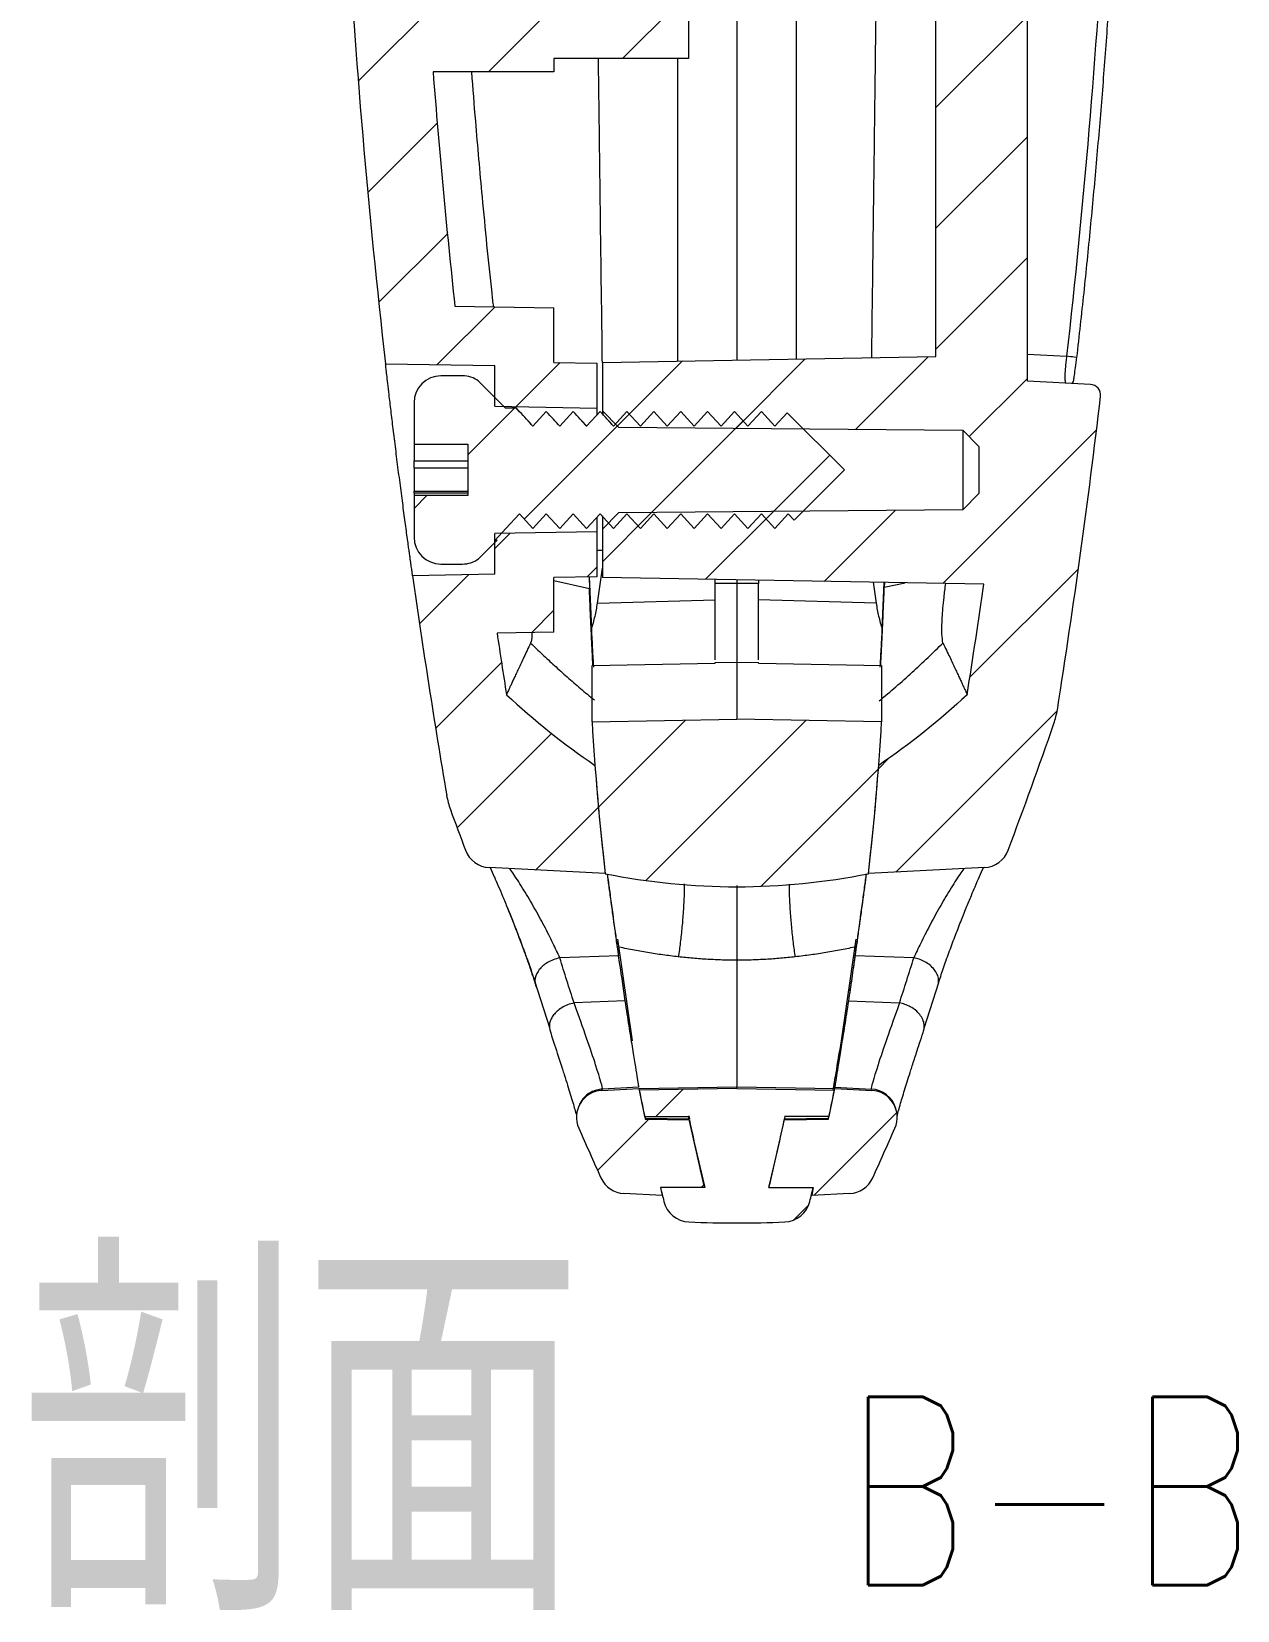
# Model space of a CAD drawing. Header units: inches. Extents: x 1127 to 2406, y 573 to 922.
# Drawn here: x 1319.08 to 1341.49, y 700.22 to 729.57 of the extents above; entities that cross this region are included whole.
import ezdxf

# ---------------------------------------------------------------- set-up
doc = ezdxf.new("R2010")
doc.units = ezdxf.units.IN
doc.styles.add('SLDTEXTSTYLE1', font='TXT', dxfattribs={"width": 0.75, "bigfont": 'bigfont'})
doc.styles.add('SLDTEXTSTYLE3', font='TXT', dxfattribs={"width": 0.75, "bigfont": 'bigfont'})
pattern_1 = [(45, (0, -6.05), (-1.122532, 1.122532), [])]

# ---------------------------------------------------------------- blocks, each defined once
blk = doc.blocks.new('SW_NOTE_3')
at = {"color": 0, "linetype": 'Continuous', "lineweight": 0, "attachment_point": 2}
for s, insert, char_height, style in [('剖面', (8.334, 8.186), 6.35, 'SLDTEXTSTYLE1'), ('B-B', (22.232, 5.799), 3.5, 'SLDTEXTSTYLE3')]:
    blk.add_mtext(s, dxfattribs=dict(at, insert=insert, char_height=char_height, style=style))

msp = doc.modelspace()

# ---------------------------------------------------------------- hatches: boundary and pattern name
at = {"linetype": 'Continuous', "lineweight": 0}
h = msp.add_hatch(dxfattribs=at)
h.set_pattern_fill('ANSI31', color=4, scale=0.5, style=0)
h.set_pattern_definition(pattern_1)
edge = h.paths.add_edge_path(flags=0)
edge.add_line((1336.685, 772.156), (1336.685, 771.284))
edge.add_line((1336.685, 771.284), (1336.385, 770.978))
edge.add_line((1336.385, 770.978), (1329.987, 770.923))
edge.add_line((1329.987, 770.923), (1329.685, 770.62))
edge.add_line((1329.685, 770.62), (1329.685, 769.72))
edge.add_line((1329.685, 769.72), (1335.885, 769.612))
edge.add_line((1335.885, 769.612), (1335.885, 723.528))
edge.add_line((1335.885, 723.528), (1329.685, 723.42))
edge.add_line((1329.685, 723.42), (1329.685, 722.52))
edge.add_line((1329.685, 722.52), (1329.987, 722.217))
edge.add_line((1329.987, 722.217), (1336.385, 722.162))
edge.add_line((1336.385, 722.162), (1336.685, 721.856))
edge.add_line((1336.685, 721.856), (1336.685, 720.984))
edge.add_line((1336.685, 720.984), (1336.385, 720.678))
edge.add_line((1336.385, 720.678), (1329.987, 720.623))
edge.add_line((1329.987, 720.623), (1329.685, 720.32))
edge.add_line((1329.685, 720.32), (1329.685, 719.42))
edge.add_line((1329.685, 719.42), (1336.776, 719.296))
edge.add_arc((1189.685, 740.42), 148.6, 351.02609, 351.82761, ccw=False)
edge.add_spline(control_points=[(1336.466, 717.241), (1335.992, 716.799), (1335.445, 716.357), (1334.867, 715.958), (1334.822, 715.928)], knot_values=[0.027006, 0.027006, 0.027006, 0.027006, 0.900421, 0.972968, 0.972968, 0.972968, 0.972968], weights=[1, 1, 1, 1, 1], degree=3, periodic=0)
edge.add_arc((1284.713, 719.687), 50.25, 353.4024, 355.7095, ccw=False)
edge.add_line((1334.63, 713.914), (1336.787, 714.027))
edge.add_arc((1336.76, 714.526), 0.5, 273, 339.4301)
edge.add_arc((1243.052, 749.693), 100.59, 339.43005, 340.85502)
edge.add_arc((1336.661, 717.195), 1.5, 340.855, 351.0205)
edge.add_arc((1189.685, 740.42), 150.3, 351.02056, 353.26251)
edge.add_arc((1338.748, 722.81), 0.2, 353.2625, 447)
edge.add_line((1338.759, 723.01), (1337.585, 723.071))
edge.add_line((1337.585, 723.071), (1337.585, 770.069))
edge.add_line((1337.585, 770.069), (1338.759, 770.13))
edge.add_arc((1338.748, 770.33), 0.2, 273, 366.7375)
edge.add_arc((1189.685, 752.72), 150.3, 6.73749, 9.00035)
edge.add_arc((1336.653, 775.998), 1.5, 9.0004, 46.731)
edge.add_spline(control_points=[(1337.681, 777.091), (1337.05, 777.684), (1336.366, 778.228), (1335.641, 778.71), (1335.636, 778.713)], knot_values=[0.021967, 0.021967, 0.021967, 0.021967, 0.972033, 0.977994, 0.977994, 0.977994, 0.977994], weights=[1, 1, 1, 1, 1], degree=3, periodic=0)
edge.add_arc((1335.36, 778.297), 0.5, 56.3919, 87)
edge.add_line((1335.386, 778.796), (1334.686, 778.833))
edge.add_line((1334.686, 778.833), (1334.686, 778.72))
edge.add_line((1334.686, 778.72), (1332.585, 778.72))
edge.add_line((1332.585, 778.72), (1332.585, 777.291))
edge.add_line((1332.585, 777.291), (1334.883, 777.17))
edge.add_spline(control_points=[(1334.883, 777.17), (1335.441, 776.786), (1335.97, 776.361), (1336.466, 775.899)], knot_values=[0.027947, 0.027947, 0.027947, 0.027947, 0.972057, 0.972057, 0.972057, 0.972057], weights=[1, 1, 1, 1], degree=3, periodic=0)
edge.add_arc((1189.685, 752.72), 148.6, 8.17239, 8.97391, ccw=False)
edge.add_line((1336.776, 773.844), (1329.685, 773.72))
edge.add_line((1329.685, 773.72), (1329.685, 772.82))
edge.add_line((1329.685, 772.82), (1329.987, 772.517))
edge.add_line((1329.987, 772.517), (1336.385, 772.462))
edge.add_line((1336.385, 772.462), (1336.685, 772.156))
h = msp.add_hatch(dxfattribs=at)
h.set_pattern_fill('ANSI31', color=4, scale=0.5, style=0)
h.set_pattern_definition(pattern_1)
edge = h.paths.add_edge_path(flags=0)
edge.add_line((1326.428, 762.82), (1328.785, 762.82))
edge.add_line((1328.785, 762.82), (1328.785, 763.07))
edge.add_line((1328.785, 763.07), (1331.285, 763.07))
edge.add_line((1331.285, 763.07), (1331.285, 764.07))
edge.add_line((1331.285, 764.07), (1328.785, 764.07))
edge.add_line((1328.785, 764.07), (1328.785, 764.32))
edge.add_line((1328.785, 764.32), (1326.538, 764.32))
edge.add_arc((1474.685, 752.72), 148.6, 173.83677, 175.52283, ccw=False)
edge.add_line((1326.944, 768.674), (1328.785, 768.706))
edge.add_line((1328.785, 768.706), (1328.785, 769.72))
edge.add_line((1328.785, 769.72), (1329.585, 769.734))
edge.add_line((1329.585, 769.734), (1329.585, 770.57))
edge.add_line((1329.585, 770.57), (1327.685, 770.537))
edge.add_line((1327.685, 770.537), (1327.685, 769.781))
edge.add_line((1327.685, 769.781), (1325.654, 769.746))
edge.add_arc((1474.685, 752.72), 150, 173.48264, 173.98801)
edge.add_line((1325.51, 768.431), (1325.81, 768.42))
edge.add_arc((1474.685, 752.72), 149.7, 173.97995, 180)
edge.add_line((1324.985, 752.72), (1324.985, 748.42))
edge.add_line((1324.985, 748.42), (1324.685, 748.41))
edge.add_line((1324.685, 748.41), (1324.685, 740.42))
edge.add_arc((1474.685, 740.42), 150, 180, 186.51736)
edge.add_line((1325.654, 723.394), (1327.685, 723.359))
edge.add_line((1327.685, 723.359), (1327.685, 722.603))
edge.add_line((1327.685, 722.603), (1329.585, 722.57))
edge.add_line((1329.585, 722.57), (1329.585, 723.406))
edge.add_line((1329.585, 723.406), (1328.785, 723.42))
edge.add_line((1328.785, 723.42), (1328.785, 724.434))
edge.add_line((1328.785, 724.434), (1326.944, 724.466))
edge.add_arc((1474.685, 740.42), 148.6, 184.47717, 186.16323, ccw=False)
edge.add_line((1326.538, 728.82), (1328.785, 728.82))
edge.add_line((1328.785, 728.82), (1328.785, 729.07))
edge.add_line((1328.785, 729.07), (1331.285, 729.07))
edge.add_line((1331.285, 729.07), (1331.285, 730.07))
edge.add_line((1331.285, 730.07), (1328.785, 730.07))
edge.add_line((1328.785, 730.07), (1328.785, 730.32))
edge.add_line((1328.785, 730.32), (1326.428, 730.32))
edge.add_arc((1474.685, 740.42), 148.6, 180, 183.89727, ccw=False)
edge.add_line((1326.085, 740.42), (1326.085, 752.72))
edge.add_arc((1474.685, 752.72), 148.6, 176.10273, 180, ccw=False)
h = msp.add_hatch(dxfattribs=at)
h.set_pattern_fill('ANSI31', color=4, scale=0.5, style=0)
h.set_pattern_definition(pattern_1)
edge = h.paths.add_edge_path(flags=0)
edge.add_line((1327.185, 721.898), (1327.185, 720.943))
edge.add_line((1327.185, 720.943), (1326.185, 720.943))
edge.add_line((1326.185, 720.943), (1326.185, 720.17))
edge.add_arc((1326.685, 720.17), 0.5, 180, 270)
edge.add_line((1326.685, 719.67), (1327.085, 719.67))
edge.add_arc((1327.085, 720.17), 0.5, 270, 306.8699)
edge.add_line((1327.385, 719.77), (1327.731, 720.116))
edge.add_line((1327.731, 720.116), (1327.691, 720.116))
edge.add_line((1327.691, 720.116), (1327.892, 720.334))
edge.add_line((1327.892, 720.334), (1328.142, 720.607))
edge.add_line((1328.142, 720.607), (1328.392, 720.334))
edge.add_line((1328.392, 720.334), (1328.642, 720.607))
edge.add_line((1328.642, 720.607), (1328.892, 720.334))
edge.add_line((1328.892, 720.334), (1329.142, 720.607))
edge.add_line((1329.142, 720.607), (1329.392, 720.334))
edge.add_line((1329.392, 720.334), (1329.642, 720.607))
edge.add_line((1329.642, 720.607), (1329.892, 720.334))
edge.add_line((1329.892, 720.334), (1330.142, 720.607))
edge.add_line((1330.142, 720.607), (1330.392, 720.334))
edge.add_line((1330.392, 720.334), (1330.642, 720.607))
edge.add_line((1330.642, 720.607), (1330.892, 720.334))
edge.add_line((1330.892, 720.334), (1331.142, 720.607))
edge.add_line((1331.142, 720.607), (1331.392, 720.334))
edge.add_line((1331.392, 720.334), (1331.642, 720.607))
edge.add_line((1331.642, 720.607), (1331.892, 720.334))
edge.add_line((1331.892, 720.334), (1332.142, 720.607))
edge.add_line((1332.142, 720.607), (1332.392, 720.334))
edge.add_line((1332.392, 720.334), (1332.642, 720.607))
edge.add_line((1332.642, 720.607), (1332.892, 720.334))
edge.add_line((1332.892, 720.334), (1333.142, 720.607))
edge.add_line((1333.142, 720.607), (1333.252, 720.487))
edge.add_line((1333.252, 720.487), (1334.185, 721.42))
edge.add_line((1334.185, 721.42), (1333.121, 722.484))
edge.add_line((1333.121, 722.484), (1332.892, 722.233))
edge.add_line((1332.892, 722.233), (1332.642, 722.506))
edge.add_line((1332.642, 722.506), (1332.392, 722.233))
edge.add_line((1332.392, 722.233), (1332.142, 722.506))
edge.add_line((1332.142, 722.506), (1331.892, 722.233))
edge.add_line((1331.892, 722.233), (1331.642, 722.506))
edge.add_line((1331.642, 722.506), (1331.392, 722.233))
edge.add_line((1331.392, 722.233), (1331.142, 722.506))
edge.add_line((1331.142, 722.506), (1330.892, 722.233))
edge.add_line((1330.892, 722.233), (1330.642, 722.506))
edge.add_line((1330.642, 722.506), (1330.392, 722.233))
edge.add_line((1330.392, 722.233), (1330.142, 722.506))
edge.add_line((1330.142, 722.506), (1329.892, 722.233))
edge.add_line((1329.892, 722.233), (1329.642, 722.506))
edge.add_line((1329.642, 722.506), (1329.392, 722.233))
edge.add_line((1329.392, 722.233), (1329.142, 722.506))
edge.add_line((1329.142, 722.506), (1328.892, 722.233))
edge.add_line((1328.892, 722.233), (1328.642, 722.506))
edge.add_line((1328.642, 722.506), (1328.392, 722.233))
edge.add_line((1328.392, 722.233), (1328.142, 722.506))
edge.add_line((1328.142, 722.506), (1328.083, 722.57))
edge.add_line((1328.083, 722.57), (1327.885, 722.57))
edge.add_line((1327.885, 722.57), (1327.385, 723.07))
edge.add_arc((1327.085, 722.67), 0.5, 53.1301, 90)
edge.add_line((1327.085, 723.17), (1326.685, 723.17))
edge.add_arc((1326.685, 722.67), 0.5, 90, 180)
edge.add_line((1326.185, 722.67), (1326.185, 721.898))
edge.add_line((1326.185, 721.898), (1327.185, 721.898))
h = msp.add_hatch(dxfattribs=at)
h.set_pattern_fill('ANSI31', color=4, scale=0.5, style=0)
h.set_pattern_definition(pattern_1)
edge = h.paths.add_edge_path(flags=0)
edge.add_spline(control_points=[(1329.547, 715.928), (1329.503, 715.958), (1328.925, 716.357), (1328.378, 716.799), (1327.904, 717.241)], knot_values=[0.113052, 0.113052, 0.113052, 0.113052, 0.172416, 0.887096, 0.887096, 0.887096, 0.887096], weights=[1, 1, 1, 1, 1], degree=3, periodic=0)
edge.add_arc((1474.685, 740.42), 148.6, 188.52649, 188.97391, ccw=False)
edge.add_line((1327.727, 718.388), (1328.785, 718.406))
edge.add_line((1328.785, 718.406), (1328.785, 719.42))
edge.add_line((1328.785, 719.42), (1329.585, 719.434))
edge.add_line((1329.585, 719.434), (1329.585, 720.27))
edge.add_line((1329.585, 720.27), (1327.685, 720.237))
edge.add_line((1327.685, 720.237), (1327.685, 719.481))
edge.add_line((1327.685, 719.481), (1326.157, 719.454))
edge.add_arc((1474.685, 740.42), 150, 188.03456, 189.61362)
edge.add_arc((1328.27, 715.62), 1.5, 189.6137, 200.1123)
edge.add_arc((1421.318, 749.693), 100.59, 200.11204, 200.56996)
edge.add_arc((1327.609, 714.526), 0.5, 200.5699, 267)
edge.add_line((1327.583, 714.027), (1329.739, 713.914))
edge.add_arc((1379.657, 719.687), 50.25, 184.2905, 186.5976, ccw=False)
h = msp.add_hatch(dxfattribs=at)
h.set_pattern_fill('ANSI31', color=4, scale=0.5, style=0)
h.set_pattern_definition(pattern_1)
edge = h.paths.add_edge_path(flags=0)
edge.add_arc((1332.185, 726.057), 12.387, 258.6135, 281.3865)
edge.add_arc((1284.713, 719.687), 50.25, 353.4024, 356.6345)
edge.add_line((1334.876, 716.737), (1332.185, 716.784))
edge.add_line((1332.185, 716.784), (1329.493, 716.737))
edge.add_arc((1379.657, 719.687), 50.25, 183.3655, 186.5976)
at = {"linetype": 'Continuous', "lineweight": 15}
h = msp.add_hatch(dxfattribs=at)
h.set_pattern_fill('ANSI31', scale=0.5, style=0)
h.set_pattern_definition(pattern_1)
edge = h.paths.add_edge_path(flags=0)
edge.add_line((1330.365, 709.92), (1329.677, 709.884))
edge.add_arc((1329.703, 709.385), 0.5, 93, 203.7482)
edge.add_arc((1421.318, 749.693), 100.59, 203.74829, 204.32479)
edge.add_arc((1330.114, 708.465), 0.5, 204.3247, 267)
edge.add_line((1330.087, 707.966), (1330.794, 707.929))
edge.add_line((1330.794, 707.929), (1330.766, 708.08))
edge.add_line((1330.766, 708.08), (1331.588, 708.08))
edge.add_spline(control_points=[(1331.588, 708.08), (1331.588, 708.083), (1331.502, 708.435), (1331.406, 708.854), (1331.316, 709.271), (1331.302, 709.336)], knot_values=[0.244307, 0.244307, 0.244307, 0.244307, 0.247185, 0.676404, 0.755693, 0.755693, 0.755693, 0.755693], weights=[1, 1, 1, 1, 1, 1], degree=3, periodic=0)
edge.add_line((1331.302, 709.336), (1330.481, 709.35))
edge.add_arc((1379.657, 719.687), 50.25, 191.2081, 191.8712, ccw=False)
at = {"linetype": 'Continuous', "lineweight": 0}
h = msp.add_hatch(dxfattribs=at)
h.set_pattern_fill('ANSI31', style=0)
h.set_pattern_definition([(45, (1024.808, 188.004), (-2.245064, 2.245064), [])])
edge = h.paths.add_edge_path(flags=0)
edge.add_arc((1333.056, 707.939), 0.5, 272.5609, 346.3414)
edge.add_arc((1284.713, 719.687), 50.25, 346.3414, 346.6449)
edge.add_line((1333.604, 708.08), (1332.782, 708.08))
edge.add_spline(control_points=[(1332.782, 708.08), (1332.867, 708.433), (1332.968, 708.873), (1333.063, 709.314), (1333.081, 709.4)], knot_values=[0.251504, 0.251504, 0.251504, 0.251504, 0.651033, 0.748496, 0.748496, 0.748496, 0.748496], weights=[1, 1, 1, 1, 1], degree=3, periodic=0)
edge.add_line((1333.081, 709.4), (1333.899, 709.4))
edge.add_arc((1284.713, 719.687), 50.25, 348.187, 348.7551)
edge.add_line((1333.998, 709.888), (1332.185, 709.92))
edge.add_line((1332.185, 709.92), (1330.371, 709.888))
edge.add_arc((1379.657, 719.687), 50.25, 191.2449, 191.813)
edge.add_line((1330.471, 709.4), (1331.288, 709.4))
edge.add_spline(control_points=[(1331.288, 709.4), (1331.307, 709.314), (1331.402, 708.873), (1331.503, 708.433), (1331.588, 708.08)], knot_values=[0.251504, 0.251504, 0.251504, 0.251504, 0.348967, 0.748496, 0.748496, 0.748496, 0.748496], weights=[1, 1, 1, 1, 1], degree=3, periodic=0)
edge.add_line((1331.588, 708.08), (1330.766, 708.08))
edge.add_arc((1379.657, 719.687), 50.25, 193.3551, 193.6586)
edge.add_arc((1331.314, 707.939), 0.5, 193.6586, 267.4391)
edge.add_arc((1332.185, 727.42), 20, 267.4391, 272.5609)
at = {"linetype": 'Continuous', "lineweight": 15}
h = msp.add_hatch(dxfattribs=at)
h.set_pattern_fill('ANSI31', scale=0.5, style=0)
h.set_pattern_definition(pattern_1)
edge = h.paths.add_edge_path(flags=0)
edge.add_line((1334.693, 709.884), (1334.005, 709.92))
edge.add_arc((1284.713, 719.687), 50.25, 348.1288, 348.7919, ccw=False)
edge.add_line((1333.888, 709.35), (1333.068, 709.336))
edge.add_arc((1284.713, 719.687), 49.45, 346.4248, 347.9169, ccw=False)
edge.add_line((1332.782, 708.08), (1333.604, 708.08))
edge.add_line((1333.604, 708.08), (1333.576, 707.929))
edge.add_line((1333.576, 707.929), (1334.282, 707.966))
edge.add_arc((1334.256, 708.465), 0.5, 273, 335.6752)
edge.add_arc((1243.052, 749.693), 100.59, 335.67522, 336.25172)
edge.add_arc((1334.666, 709.385), 0.5, 336.2517, 447.0008)

# ---------------------------------------------------------------- linework, layer by layer
at = {"color": 7, "linetype": 'Continuous', "lineweight": 15}
for p, q in [((1337.585, 723.071), (1337.585, 770.069)), ((1335.885, 723.528), (1335.885, 769.612)), ((1332.185, 740.42), (1332.185, 723.464)), ((1331.285, 730.07), (1331.285, 729.07)), ((1331.285, 729.07), (1328.785, 729.07)), ((1328.785, 729.07), (1328.785, 728.82)), ((1328.785, 728.82), (1326.538, 728.82)), ((1326.944, 724.466), (1328.785, 724.434)), ((1328.785, 723.42), (1328.785, 724.434)), ((1325.654, 723.394), (1327.685, 723.359)), ((1327.685, 722.603), (1327.685, 723.359)), ((1328.785, 723.42), (1329.585, 723.406)), ((1329.585, 723.406), (1329.585, 722.57)), ((1329.685, 723.42), (1335.885, 723.528)), ((1329.685, 723.42), (1329.685, 722.52)), ((1337.585, 723.571), (1338.314, 723.533)), ((1327.085, 723.17), (1326.685, 723.17)), ((1327.885, 722.57), (1327.385, 723.07)), ((1338.759, 723.01), (1337.585, 723.071)), ((1338.293, 723.044), (1338.303, 723.034)), ((1326.185, 722.67), (1326.185, 721.898)), ((1327.685, 722.603), (1329.585, 722.57)), ((1328.083, 722.57), (1327.885, 722.57)), ((1328.083, 722.57), (1328.142, 722.506)), ((1328.083, 722.57), (1328.089, 722.558)), ((1328.148, 722.503), (1328.089, 722.567)), ((1328.142, 722.506), (1328.392, 722.233)), ((1328.392, 722.233), (1328.642, 722.506)), ((1328.642, 722.506), (1328.892, 722.233)), ((1328.648, 722.494), (1328.642, 722.506)), ((1328.892, 722.233), (1329.142, 722.506)), ((1329.142, 722.506), (1329.392, 722.233)), ((1329.148, 722.494), (1329.142, 722.506)), ((1329.392, 722.233), (1329.642, 722.506)), ((1329.642, 722.506), (1329.892, 722.233)), ((1329.648, 722.494), (1329.642, 722.506)), ((1329.685, 722.52), (1329.987, 722.217)), ((1329.685, 722.52), (1329.685, 722.463)), ((1329.698, 722.448), (1329.698, 722.483)), ((1329.892, 722.233), (1330.142, 722.506)), ((1330.142, 722.506), (1330.392, 722.233)), ((1330.392, 722.233), (1330.642, 722.506)), ((1330.642, 722.506), (1330.892, 722.233)), ((1330.892, 722.233), (1331.142, 722.506)), ((1331.142, 722.506), (1331.392, 722.233)), ((1331.392, 722.233), (1331.642, 722.506)), ((1331.642, 722.506), (1331.892, 722.233)), ((1331.892, 722.233), (1332.142, 722.506)), ((1332.142, 722.506), (1332.392, 722.233)), ((1332.392, 722.233), (1332.642, 722.506)), ((1332.642, 722.506), (1332.892, 722.233)), ((1332.892, 722.233), (1333.121, 722.484)), ((1334.185, 721.42), (1333.121, 722.484)), ((1329.987, 722.217), (1336.385, 722.162)), ((1336.385, 722.162), (1336.685, 721.856)), ((1336.385, 722.162), (1336.385, 720.678)), ((1326.185, 721.898), (1327.185, 721.898)), ((1326.185, 721.898), (1326.185, 721.587)), ((1327.185, 721.898), (1327.185, 720.943)), ((1336.685, 721.856), (1336.685, 720.984)), ((1326.185, 721.45), (1326.185, 721.587)), ((1326.185, 721.587), (1327.185, 721.587)), ((1327.185, 721.45), (1326.185, 721.45)), ((1326.185, 721.45), (1326.185, 721.024)), ((1333.252, 720.487), (1334.185, 721.42)), ((1326.185, 721.024), (1327.185, 721.024)), ((1326.185, 720.991), (1326.185, 721.024)), ((1327.185, 720.991), (1326.185, 720.991)), ((1326.185, 720.991), (1326.185, 720.943)), ((1326.185, 720.943), (1326.185, 720.17)), ((1327.185, 720.943), (1326.185, 720.943)), ((1336.685, 720.984), (1336.385, 720.678)), ((1336.385, 720.678), (1329.987, 720.623)), ((1328.142, 720.607), (1327.892, 720.334)), ((1328.392, 720.334), (1328.142, 720.607)), ((1328.642, 720.607), (1328.392, 720.334)), ((1328.892, 720.334), (1328.642, 720.607)), ((1329.142, 720.607), (1328.892, 720.334)), ((1329.392, 720.334), (1329.142, 720.607)), ((1329.642, 720.607), (1329.392, 720.334)), ((1329.892, 720.334), (1329.642, 720.607)), ((1329.987, 720.623), (1329.685, 720.32)), ((1330.142, 720.607), (1329.892, 720.334)), ((1330.392, 720.334), (1330.142, 720.607)), ((1330.642, 720.607), (1330.392, 720.334)), ((1330.892, 720.334), (1330.642, 720.607)), ((1331.142, 720.607), (1330.892, 720.334)), ((1331.392, 720.334), (1331.142, 720.607)), ((1331.642, 720.607), (1331.392, 720.334)), ((1331.892, 720.334), (1331.642, 720.607)), ((1332.142, 720.607), (1331.892, 720.334)), ((1332.392, 720.334), (1332.142, 720.607)), ((1332.642, 720.607), (1332.392, 720.334)), ((1332.892, 720.334), (1332.642, 720.607)), ((1333.142, 720.607), (1332.892, 720.334)), ((1333.252, 720.487), (1333.142, 720.607)), ((1327.385, 719.77), (1327.731, 720.116)), ((1329.585, 720.27), (1327.685, 720.237)), ((1327.685, 719.481), (1327.685, 720.237)), ((1327.691, 720.116), (1327.731, 720.116)), ((1327.892, 720.334), (1327.692, 720.116)), ((1329.585, 720.27), (1329.585, 719.434)), ((1329.685, 720.32), (1329.685, 719.42)), ((1329.685, 719.92), (1329.585, 719.92)), ((1327.685, 719.481), (1326.157, 719.454)), ((1326.685, 719.67), (1327.085, 719.67)), ((1329.595, 718.942), (1329.685, 719.593)), ((1329.585, 719.434), (1328.785, 719.42)), ((1328.785, 718.406), (1328.785, 719.42)), ((1329.438, 719.431), (1329.445, 719.209)), ((1329.443, 719.432), (1329.481, 718.459)), ((1336.776, 719.296), (1329.685, 719.42)), ((1331.785, 719.309), (1331.785, 719.383)), ((1332.185, 719.31), (1331.785, 719.309)), ((1332.185, 719.376), (1332.185, 719.31)), ((1332.585, 719.309), (1332.185, 719.31)), ((1332.585, 719.369), (1332.585, 719.309)), ((1334.721, 719.332), (1334.775, 718.942)), ((1334.889, 718.459), (1334.923, 719.329)), ((1334.928, 719.329), (1334.926, 719.241)), ((1334.926, 719.241), (1335.313, 719.322)), ((1329.595, 718.942), (1331.785, 719.005)), ((1334.775, 718.942), (1332.585, 719.005)), ((1328.785, 718.406), (1327.727, 718.388)), ((1329.493, 717.783), (1331.785, 717.826)), ((1329.493, 716.737), (1329.493, 717.783)), ((1331.785, 717.84), (1332.185, 717.847)), ((1331.785, 717.826), (1331.785, 717.84)), ((1332.185, 717.847), (1332.185, 716.784)), ((1332.185, 717.847), (1332.585, 717.84)), ((1332.585, 717.826), (1334.876, 717.783)), ((1334.876, 717.783), (1334.876, 716.737)), ((1329.493, 716.737), (1332.185, 716.784)), ((1334.876, 716.737), (1332.185, 716.784)), ((1329.739, 713.914), (1327.583, 714.027)), ((1336.787, 714.027), (1334.63, 713.914)), ((1329.965, 712.695), (1330.24, 710.808)), ((1334.13, 710.808), (1334.404, 712.695)), ((1329.99, 712.389), (1328.895, 712.348)), ((1332.185, 712.303), (1332.185, 709.944)), ((1335.474, 712.348), (1334.38, 712.389)), ((1328.432, 711.9), (1328.702, 711.051)), ((1330.111, 711.547), (1330.045, 712.003)), ((1335.668, 711.041), (1335.938, 711.89)), ((1330.111, 711.547), (1329.161, 711.511)), ((1334.259, 711.547), (1335.208, 711.511)), ((1329.677, 709.884), (1330.365, 709.92)), ((1330.364, 709.944), (1329.685, 709.909)), ((1332.185, 709.944), (1330.371, 709.913)), ((1332.185, 709.92), (1330.371, 709.888)), ((1330.393, 709.903), (1330.395, 709.889)), ((1332.185, 709.92), (1332.185, 709.944)), ((1333.999, 709.913), (1332.185, 709.944)), ((1332.185, 709.92), (1333.998, 709.888)), ((1334.005, 709.944), (1334.685, 709.909)), ((1334.005, 709.92), (1334.693, 709.884)), ((1329.234, 709.558), (1329.235, 709.562)), ((1335.135, 709.561), (1335.136, 709.557)), ((1330.471, 709.4), (1331.288, 709.4)), ((1330.477, 709.4), (1330.481, 709.368)), ((1330.481, 709.368), (1330.481, 709.35)), ((1330.481, 709.368), (1331.302, 709.354)), ((1330.481, 709.35), (1331.302, 709.336)), ((1331.294, 709.41), (1331.302, 709.354)), ((1333.076, 709.41), (1333.068, 709.354)), ((1333.068, 709.354), (1333.888, 709.368)), ((1333.068, 709.336), (1333.888, 709.35)), ((1333.899, 709.4), (1333.081, 709.4)), ((1333.888, 709.368), (1333.893, 709.4)), ((1330.766, 708.08), (1330.794, 707.929)), ((1331.588, 708.08), (1330.766, 708.08)), ((1331.588, 708.08), (1330.766, 708.08)), ((1332.782, 708.08), (1333.604, 708.08)), ((1332.782, 708.08), (1333.604, 708.08)), ((1333.604, 708.08), (1333.576, 707.929)), ((1330.794, 707.929), (1330.087, 707.966)), ((1334.282, 707.966), (1333.576, 707.929))]:
    msp.add_line(p, q, dxfattribs=at)
at = {"color": 8, "linetype": 'Continuous', "lineweight": 15}
for p, q in [((1328.148, 722.494), (1328.142, 722.506)), ((1329.445, 719.209), (1328.785, 719.358)), ((1329.678, 709.887), (1329.685, 709.909))]:
    msp.add_line(p, q, dxfattribs=at)
at = {"color": 7, "linetype": 'Continuous', "lineweight": 15, "flags": 128}
msp.add_lwpolyline([(1333.888, 709.35), (1333.888, 709.351), (1333.888, 709.351), (1333.888, 709.353), (1333.888, 709.355), (1333.888, 709.357), (1333.888, 709.36), (1333.888, 709.364), (1333.888, 709.368)], dxfattribs=at)
at = {"color": 7, "linetype": 'Continuous', "lineweight": 15}
for centre, radius, start, end in [((1474.685, 740.42), 150, 180, 186.51736), ((1474.685, 740.42), 148.6, 184.47717, 186.16323), ((1326.685, 722.67), 0.5, 90, 180), ((1327.085, 722.67), 0.5, 53.1301, 90), ((1338.748, 722.81), 0.2, 353.2625, 87), ((1189.685, 740.42), 150.3, 351.02056, 353.26251), ((1326.685, 720.17), 0.5, 180, 270), ((1327.085, 720.17), 0.5, 270, 306.8699), ((1474.685, 740.42), 150, 188.03456, 189.61362), ((1189.685, 740.42), 148.6, 351.02609, 351.82761), ((1474.685, 740.42), 148.6, 188.52649, 188.97391), ((1336.661, 717.195), 1.5, 340.855, 351.0205), ((1379.657, 719.687), 50.25, 183.3655, 186.5976), ((1284.713, 719.687), 50.25, 353.4024, 356.6345), ((1243.052, 749.693), 100.59, 339.43005, 340.85502), ((1379.657, 719.687), 50.25, 184.2905, 186.5976), ((1284.713, 719.687), 50.25, 353.4024, 355.7095), ((1328.27, 715.62), 1.5, 189.6137, 200.1123), ((1421.318, 749.693), 100.59, 200.11204, 200.56996), ((1327.609, 714.526), 0.5, 200.5699, 267), ((1336.76, 714.526), 0.5, 273, 339.4301), ((1332.185, 726.057), 12.387, 258.6135, 281.3865), ((1329.703, 709.385), 0.5, 93, 203.7482), ((1379.657, 719.687), 50.25, 191.2081, 191.8712), ((1379.657, 719.687), 50.25, 191.2449, 191.813), ((1284.713, 719.687), 50.25, 348.1288, 348.7919), ((1284.713, 719.687), 50.25, 348.187, 348.7551), ((1334.666, 709.385), 0.5, 336.2517, 87.0008), ((1284.713, 719.687), 49.45, 346.4248, 347.9169), ((1421.318, 749.693), 100.59, 203.74829, 204.32479), ((1243.052, 749.693), 100.59, 335.67522, 336.25172), ((1330.114, 708.465), 0.5, 204.3247, 267), ((1379.657, 719.687), 50.25, 193.3551, 193.6586), ((1284.713, 719.687), 50.25, 346.3414, 346.6449), ((1334.256, 708.465), 0.5, 273, 335.6752), ((1331.314, 707.939), 0.5, 193.6586, 267.4391), ((1333.056, 707.939), 0.5, 272.5609, 346.3414), ((1332.185, 727.42), 20, 267.4391, 272.5609)]:
    msp.add_arc(centre, radius, start, end, dxfattribs=at)
at = {"color": 8, "linetype": 'Continuous', "lineweight": 15}
msp.add_arc((1334.659, 709.41), 0.5, 17.1464, 87.0288, dxfattribs=at)
at = {"color": 7, "linetype": 'Continuous', "lineweight": 15}
for points, knots in [([(1333.285, 740.42), (1333.285, 738.667), (1333.285, 735.161), (1333.285, 729.907), (1333.285, 726.013), (1333.285, 723.876), (1333.285, 723.483)], [0, 0, 0, 0, 0.310017, 0.620035, 0.930052, 1, 1, 1, 1]), ([(1334.841, 740.42), (1334.84, 739.789), (1334.838, 738.459), (1334.827, 736.366), (1334.814, 734.587), (1334.802, 733.178), (1334.792, 732.193), (1334.781, 731.178), (1334.77, 730.199), (1334.76, 729.32), (1334.75, 728.525), (1334.74, 727.73), (1334.729, 726.853), (1334.717, 725.894), (1334.704, 724.868), (1334.693, 724.063), (1334.687, 723.606), (1334.686, 723.507)], [0, 0, 0, 0, 0.11184, 0.235413, 0.37072, 0.427087, 0.485265, 0.545255, 0.607056, 0.658941, 0.70115, 0.748217, 0.800139, 0.856918, 0.918554, 0.98249, 1, 1, 1, 1]), ([(1339.454, 740.42), (1339.453, 740.017), (1339.451, 739.211), (1339.436, 738.001), (1339.412, 736.792), (1339.378, 735.583), (1339.334, 734.374), (1339.28, 733.165), (1339.217, 731.956), (1339.144, 730.748), (1339.062, 729.54), (1338.969, 728.332), (1338.867, 727.126), (1338.755, 725.92), (1338.634, 724.714), (1338.546, 723.912), (1338.501, 723.51)], [0, 0, 0, 0, 0.071358, 0.142727, 0.214106, 0.285496, 0.356897, 0.428309, 0.499732, 0.571166, 0.64261, 0.714066, 0.785533, 0.857011, 0.9285, 1, 1, 1, 1]), ([(1329.685, 723.42), (1329.684, 723.563), (1329.678, 724.016), (1329.667, 724.827), (1329.657, 725.582), (1329.65, 726.111), (1329.647, 726.367), (1329.644, 726.618), (1329.641, 726.865), (1329.638, 727.107), (1329.635, 727.345), (1329.628, 727.904), (1329.62, 728.478), (1329.614, 728.975), (1329.613, 729.07)], [0, 0, 0, 0, 0.076159, 0.240966, 0.430859, 0.47689, 0.522134, 0.56659, 0.61026, 0.653143, 0.69524, 0.736549, 0.949684, 1, 1, 1, 1]), ([(1331.085, 729.07), (1331.085, 727.6), (1331.085, 725.721), (1331.085, 723.851), (1331.085, 723.444)], [0, 0, 0, 0, 0.782932, 1, 1, 1, 1]), ([(1327.251, 728.82), (1327.275, 728.514), (1327.335, 727.739), (1327.46, 726.369), (1327.57, 725.22), (1327.647, 724.54), (1327.657, 724.454)], [0, 0, 0, 0, 0.209811, 0.531839, 0.940853, 1, 1, 1, 1]), ([(1326.157, 719.454), (1326.157, 719.455), (1326.157, 719.457), (1326.155, 719.472), (1326.152, 719.495), (1326.147, 719.528), (1326.141, 719.571), (1326.134, 719.623), (1326.125, 719.685), (1326.115, 719.756), (1326.104, 719.837), (1326.091, 719.928), (1326.07, 720.083), (1326.037, 720.321), (1325.992, 720.663), (1325.943, 721.034), (1325.892, 721.424), (1325.843, 721.813), (1325.797, 722.185), (1325.756, 722.527), (1325.722, 722.808), (1325.696, 723.031), (1325.677, 723.195), (1325.664, 723.311), (1325.656, 723.382), (1325.655, 723.39), (1325.654, 723.394)], [0, 0, 0, 0, 0.02356, 0.046562, 0.069117, 0.091343, 0.113363, 0.135304, 0.157293, 0.179457, 0.201921, 0.224803, 0.248217, 0.311594, 0.374023, 0.436882, 0.500181, 0.563431, 0.626242, 0.688549, 0.751838, 0.802601, 0.85148, 0.89978, 0.948856, 1, 1, 1, 1]), ([(1338.501, 723.51), (1338.506, 723.51), (1338.491, 723.512), (1338.417, 723.521), (1338.362, 723.527), (1338.314, 723.533)], [0, 0, 0, 0, 0.5, 0.5, 1, 1, 1, 1]), ([(1338.421, 723.041), (1338.424, 723.043), (1338.438, 723.05), (1338.448, 723.093), (1338.463, 723.183), (1338.479, 723.328), (1338.494, 723.45), (1338.502, 723.517)], [0, 0, 0, 0, 0.0551968, 0.228422, 0.4413336, 0.6976515, 1, 1, 1, 1]), ([(1328.394, 722.235), (1328.354, 722.279), (1328.272, 722.368), (1328.19, 722.457), (1328.148, 722.502)], [0, 0, 0, 0, 0.485044, 1, 1, 1, 1]), ([(1328.894, 722.235), (1328.854, 722.279), (1328.772, 722.368), (1328.69, 722.457), (1328.648, 722.502)], [0, 0, 0, 0, 0.485044, 1, 1, 1, 1]), ([(1329.394, 722.235), (1329.354, 722.279), (1329.272, 722.368), (1329.19, 722.457), (1329.148, 722.502)], [0, 0, 0, 0, 0.485044, 1, 1, 1, 1]), ([(1329.585, 722.57), (1329.585, 722.564), (1329.585, 722.557), (1329.585, 722.457), (1329.585, 722.444)], [0, 0, 0, 0, 0.866199, 1, 1, 1, 1]), ([(1329.894, 722.235), (1329.854, 722.279), (1329.772, 722.368), (1329.69, 722.457), (1329.648, 722.502)], [0, 0, 0, 0, 0.485044, 1, 1, 1, 1]), ([(1329.585, 720.545), (1329.585, 720.474), (1329.585, 720.308), (1329.585, 720.284), (1329.585, 720.27)], [0, 0, 0, 0, 0.428933, 1, 1, 1, 1]), ([(1329.685, 720.564), (1329.685, 720.503), (1329.685, 720.353), (1329.685, 720.332), (1329.685, 720.32)], [0, 0, 0, 0, 0.401403, 1, 1, 1, 1]), ([(1329.509, 717.783), (1329.508, 717.817), (1329.502, 717.939), (1329.49, 718.181), (1329.475, 718.503), (1329.459, 718.848), (1329.45, 719.088), (1329.445, 719.209)], [0, 0, 0, 0, 0.0901503, 0.3261575, 0.5508497, 0.7738397, 1, 1, 1, 1]), ([(1331.785, 717.892), (1331.785, 717.935), (1331.785, 718.034), (1331.785, 718.394), (1331.785, 718.847), (1331.785, 719.172), (1331.785, 719.309)], [0, 0, 0, 0, 0.214275, 0.503576, 0.790123, 1, 1, 1, 1]), ([(1332.185, 719.31), (1332.185, 719.076), (1332.185, 718.614), (1332.185, 718.082), (1332.185, 717.892), (1332.185, 717.847)], [0, 0, 0, 0, 0.333003, 0.666651, 1, 1, 1, 1]), ([(1332.585, 717.892), (1332.585, 717.929), (1332.585, 718.018), (1332.585, 718.336), (1332.585, 718.782), (1332.585, 719.133), (1332.585, 719.309)], [0, 0, 0, 0, 0.192258, 0.461619, 0.730997, 1, 1, 1, 1]), ([(1334.86, 717.783), (1334.862, 717.81), (1334.867, 717.928), (1334.88, 718.178), (1334.896, 718.521), (1334.912, 718.878), (1334.921, 719.122), (1334.926, 719.241)], [0, 0, 0, 0, 0.0729081, 0.3138096, 0.5536546, 0.7809178, 1, 1, 1, 1]), ([(1336.017, 718.202), (1336.009, 718.249), (1335.992, 718.344), (1336, 718.655), (1336.026, 718.991), (1336.057, 719.222), (1336.068, 719.309)], [0, 0, 0, 0, 0.2781342, 0.5562748, 0.8345973, 1, 1, 1, 1]), ([(1329.481, 718.459), (1329.494, 718.498), (1329.519, 718.577), (1329.55, 718.698), (1329.576, 718.819), (1329.588, 718.901), (1329.595, 718.942)], [0, 0, 0, 0, 0.255754, 0.507094, 0.754878, 1, 1, 1, 1]), ([(1334.775, 718.942), (1334.781, 718.901), (1334.794, 718.819), (1334.82, 718.698), (1334.851, 718.577), (1334.876, 718.498), (1334.889, 718.459)], [0, 0, 0, 0, 0.245122, 0.492906, 0.744246, 1, 1, 1, 1]), ([(1328.372, 718.399), (1328.372, 718.387), (1328.375, 718.275), (1328.363, 718.235), (1328.352, 718.2)], [0, 0, 0, 0, 0.107, 1, 1, 1, 1]), ([(1329.481, 718.459), (1329.487, 718.332), (1329.5, 718.087), (1329.512, 717.864), (1329.518, 717.756)], [0, 0, 0, 0, 0.519239, 1, 1, 1, 1]), ([(1334.851, 717.752), (1334.857, 717.86), (1334.87, 718.084), (1334.882, 718.33), (1334.889, 718.459)], [0, 0, 0, 0, 0.478094, 1, 1, 1, 1]), ([(1328.352, 718.2), (1328.33, 718.154), (1328.286, 718.063), (1328.227, 717.939), (1328.173, 717.825), (1328.125, 717.722), (1328.081, 717.629), (1328.043, 717.546), (1328.009, 717.474), (1327.98, 717.411), (1327.956, 717.359), (1327.937, 717.316), (1327.922, 717.282), (1327.911, 717.259), (1327.905, 717.244), (1327.904, 717.242), (1327.904, 717.241)], [0, 0, 0, 0, 0.07462, 0.148724, 0.222343, 0.29551, 0.368233, 0.440496, 0.51228, 0.583569, 0.654345, 0.724592, 0.794295, 0.863439, 0.932012, 1, 1, 1, 1]), ([(1328.352, 718.2), (1328.424, 718.13), (1328.57, 717.99), (1328.796, 717.781), (1329.032, 717.569), (1329.279, 717.355), (1329.45, 717.214), (1329.537, 717.143)], [0, 0, 0, 0, 0.191217, 0.385045, 0.584147, 0.78928, 1, 1, 1, 1]), ([(1334.833, 717.128), (1334.936, 717.215), (1335.143, 717.387), (1335.446, 717.658), (1335.738, 717.93), (1335.926, 718.113), (1336.017, 718.202)], [0, 0, 0, 0, 0.2522985, 0.5044312, 0.7591372, 1, 1, 1, 1]), ([(1336.017, 718.202), (1336.039, 718.156), (1336.083, 718.065), (1336.142, 717.941), (1336.196, 717.827), (1336.244, 717.723), (1336.288, 717.63), (1336.327, 717.547), (1336.361, 717.475), (1336.389, 717.412), (1336.414, 717.359), (1336.433, 717.316), (1336.448, 717.283), (1336.458, 717.259), (1336.465, 717.244), (1336.466, 717.242), (1336.466, 717.241)], [0, 0, 0, 0, 0.074558, 0.148608, 0.222185, 0.295317, 0.368015, 0.440263, 0.512042, 0.583334, 0.654124, 0.724395, 0.794132, 0.863321, 0.931948, 1, 1, 1, 1]), ([(1327.6, 714.026), (1327.625, 713.969), (1327.651, 713.911), (1327.723, 713.752), (1327.81, 713.546), (1327.927, 713.263), (1328.03, 713.006), (1328.139, 712.727), (1328.248, 712.435), (1328.354, 712.14), (1328.408, 711.973), (1328.437, 711.887)], [0, 0, 0, 0, 0.090298, 0.091507, 0.253235, 0.351227, 0.46006, 0.579593, 0.709567, 0.849797, 1, 1, 1, 1]), ([(1329.965, 712.555), (1329.952, 712.644), (1329.928, 712.82), (1329.886, 713.119), (1329.846, 713.413), (1329.81, 713.681), (1329.788, 713.849), (1329.78, 713.905), (1329.78, 713.906)], [0, 0, 0, 0, 0.208852, 0.412103, 0.611124, 0.80743, 0.998493, 1, 1, 1, 1]), ([(1329.99, 712.389), (1329.978, 712.472), (1329.956, 712.636), (1329.912, 712.949), (1329.866, 713.284), (1329.823, 713.607), (1329.794, 713.824), (1329.784, 713.898), (1329.783, 713.905)], [0, 0, 0, 0, 0.196912, 0.38877, 0.58973, 0.787405, 0.978085, 1, 1, 1, 1]), ([(1334.588, 713.908), (1334.586, 713.899), (1334.577, 713.828), (1334.549, 713.623), (1334.508, 713.318), (1334.463, 712.987), (1334.417, 712.657), (1334.393, 712.481), (1334.38, 712.389)], [0, 0, 0, 0, 0.02599, 0.203405, 0.389345, 0.586261, 0.784378, 1, 1, 1, 1]), ([(1334.59, 713.908), (1334.59, 713.907), (1334.582, 713.85), (1334.56, 713.681), (1334.524, 713.413), (1334.483, 713.119), (1334.442, 712.82), (1334.417, 712.644), (1334.405, 712.555)], [0, 0, 0, 0, 0.00444, 0.194941, 0.390671, 0.589107, 0.791747, 1, 1, 1, 1]), ([(1336.614, 713.672), (1336.642, 713.737), (1336.699, 713.873), (1336.748, 713.98), (1336.774, 714.035)], [0, 0, 0, 0, 0.479064, 1, 1, 1, 1]), ([(1332.185, 713.696), (1332.185, 713.673), (1332.185, 713.6), (1332.185, 713.419), (1332.185, 713.172), (1332.184, 712.891), (1332.184, 712.58), (1332.185, 712.397), (1332.185, 712.303)], [0, 0, 0, 0, 0.0775421, 0.2544117, 0.4111418, 0.5908145, 0.789803, 1, 1, 1, 1]), ([(1335.932, 711.871), (1335.96, 711.959), (1336.015, 712.13), (1336.122, 712.432), (1336.233, 712.728), (1336.343, 713.012), (1336.446, 713.27), (1336.537, 713.493), (1336.591, 713.618), (1336.614, 713.672)], [0, 0, 0, 0, 0.183965, 0.355197, 0.513609, 0.658958, 0.790971, 0.909459, 1, 1, 1, 1]), ([(1327.916, 713.288), (1327.949, 713.207), (1328.014, 713.047), (1328.108, 712.802), (1328.182, 712.603), (1328.238, 712.45), (1328.277, 712.341), (1328.314, 712.238), (1328.364, 712.091), (1328.415, 711.939), (1328.448, 711.834), (1328.46, 711.795)], [0, 0, 0, 0, 0.15238, 0.29895, 0.45225, 0.524379, 0.595413, 0.665382, 0.73433, 0.903, 1, 1, 1, 1]), ([(1330.043, 712.008), (1330.032, 712.079), (1330.007, 712.254), (1329.98, 712.443), (1329.965, 712.555)], [0, 0, 0, 0, 0.402841, 1, 1, 1, 1]), ([(1331.097, 712.367), (1331.001, 712.379), (1330.81, 712.402), (1330.525, 712.445), (1330.243, 712.496), (1330.057, 712.535), (1329.965, 712.555)], [0, 0, 0, 0, 0.251362, 0.501787, 0.75132, 1, 1, 1, 1]), ([(1334.405, 712.555), (1334.312, 712.535), (1334.126, 712.496), (1333.844, 712.445), (1333.56, 712.402), (1333.368, 712.379), (1333.272, 712.367)], [0, 0, 0, 0, 0.24868, 0.498213, 0.748638, 1, 1, 1, 1]), ([(1334.405, 712.555), (1334.375, 712.341), (1334.331, 712.032), (1334.291, 711.768), (1334.279, 711.687)], [0, 0, 0, 0, 0.694919, 1, 1, 1, 1]), ([(1328.895, 712.348), (1328.81, 712.332), (1328.729, 712.3), (1328.598, 712.221), (1328.548, 712.175), (1328.479, 712.086), (1328.45, 712.032), (1328.425, 711.915), (1328.431, 711.852), (1328.46, 711.795)], [0, 0, 0, 0, 0.25, 0.25, 0.5, 0.5, 0.75, 0.75, 1, 1, 1, 1]), ([(1332.185, 712.303), (1332.095, 712.304), (1331.915, 712.307), (1331.644, 712.32), (1331.371, 712.339), (1331.189, 712.358), (1331.097, 712.367)], [0, 0, 0, 0, 0.246328, 0.494929, 0.746067, 1, 1, 1, 1]), ([(1333.272, 712.367), (1333.181, 712.358), (1332.999, 712.339), (1332.726, 712.32), (1332.455, 712.307), (1332.275, 712.304), (1332.185, 712.303)], [0, 0, 0, 0, 0.253933, 0.505071, 0.753672, 1, 1, 1, 1]), ([(1334.38, 712.389), (1334.361, 712.249), (1334.322, 711.968), (1334.28, 711.687), (1334.259, 711.547)], [0, 0, 0, 0, 0.501593, 1, 1, 1, 1]), ([(1335.208, 711.511), (1335.254, 711.65), (1335.345, 711.929), (1335.431, 712.208), (1335.474, 712.348)], [0, 0, 0, 0, 0.500179, 1, 1, 1, 1]), ([(1334.259, 711.547), (1334.233, 711.38), (1334.186, 711.075), (1334.123, 710.686), (1334.072, 710.373), (1334.034, 710.14), (1334.011, 709.994), (1334.006, 709.951), (1334.005, 709.944)], [0.0000864, 0.0000864, 0.0000864, 0.0000864, 0.1667527, 0.3334022, 0.5000516, 0.6667011, 0.8333505, 0.9999997, 0.9999997, 0.9999997, 0.9999997]), ([(1329.685, 709.909), (1329.693, 709.931), (1329.65, 710.086), (1329.47, 710.636), (1329.334, 711.029), (1329.161, 711.511)], [0, 0, 0, 0, 0.5, 0.5, 1, 1, 1, 1]), ([(1335.208, 711.511), (1335.036, 711.03), (1334.9, 710.636), (1334.72, 710.086), (1334.677, 709.931), (1334.685, 709.909)], [0, 0, 0, 0, 0.5, 0.5, 1, 1, 1, 1]), ([(1328.702, 711.057), (1328.701, 711.052), (1328.7, 711.029), (1328.709, 711.009), (1328.716, 710.993)], [0, 0, 0, 0, 0.206978, 1, 1, 1, 1]), ([(1328.706, 711.009), (1328.755, 710.86), (1328.843, 710.594), (1328.912, 710.377), (1328.943, 710.281)], [0, 0, 0, 0, 0.559759, 1, 1, 1, 1]), ([(1335.455, 710.37), (1335.482, 710.453), (1335.544, 710.646), (1335.62, 710.877), (1335.663, 711.009)], [0, 0, 0, 0, 0.427539, 1, 1, 1, 1]), ([(1335.655, 710.992), (1335.66, 711.004), (1335.667, 711.019), (1335.667, 711.037), (1335.666, 711.041)], [0, 0, 0, 0, 0.732398, 1, 1, 1, 1]), ([(1333.974, 709.889), (1333.992, 709.988), (1334.033, 710.226), (1334.094, 710.594), (1334.13, 710.808)], [0, 0, 0, 0, 0.419013, 1, 1, 1, 1]), ([(1335.16, 709.404), (1335.162, 709.409), (1335.167, 709.421), (1335.19, 709.507), (1335.234, 709.661), (1335.31, 709.912), (1335.389, 710.166), (1335.444, 710.335), (1335.455, 710.37)], [0, 0, 0, 0, 0.135842, 0.291453, 0.457728, 0.708552, 0.939045, 1, 1, 1, 1]), ([(1328.943, 710.281), (1328.954, 710.247), (1329.013, 710.064), (1329.095, 709.8), (1329.17, 709.545), (1329.193, 709.456), (1329.202, 709.423)], [0, 0, 0, 0, 0.07953, 0.422497, 0.780316, 1, 1, 1, 1])]:
    msp.add_open_spline(points, degree=3, knots=knots, dxfattribs=at)
for points in [[(1339.265, 740.42), (1339.265, 734.779), (1338.947, 729.138), (1338.314, 723.533)], [(1332.585, 717.826), (1332.585, 717.831), (1332.585, 717.835), (1332.585, 717.84)], [(1327.904, 717.241), (1328.418, 716.762), (1328.967, 716.323), (1329.547, 715.928)], [(1336.466, 717.241), (1335.952, 716.762), (1335.403, 716.323), (1334.822, 715.928)], [(1329.161, 711.511), (1329.069, 711.789), (1328.98, 712.068), (1328.895, 712.348)], [(1330.364, 709.944), (1330.364, 709.951), (1330.359, 709.994), (1330.336, 710.14), (1330.298, 710.373), (1330.246, 710.686), (1330.184, 711.075), (1330.136, 711.38), (1330.111, 711.547)], [(1334.005, 709.92), (1334.005, 709.92), (1334.005, 709.928), (1334.005, 709.944)], [(1331.588, 708.08), (1331.482, 708.519), (1331.382, 708.959), (1331.288, 709.4)], [(1331.302, 709.336), (1331.392, 708.916), (1331.487, 708.498), (1331.588, 708.08)], [(1332.782, 708.08), (1332.887, 708.519), (1332.987, 708.959), (1333.081, 709.4)]]:
    msp.add_open_spline(points, degree=3, dxfattribs=at)
at = {"color": 8, "linetype": 'Continuous', "lineweight": 15}
for points, knots in [([(1338.314, 723.533), (1338.31, 723.498), (1338.301, 723.431), (1338.289, 723.307), (1338.28, 723.171), (1338.284, 723.083), (1338.29, 723.048), (1338.293, 723.044), (1338.293, 723.044)], [0, 0, 0, 0, 0.151075, 0.296712, 0.570601, 0.849441, 0.993627, 1, 1, 1, 1]), ([(1328.895, 712.348), (1328.854, 712.436), (1328.773, 712.615), (1328.606, 712.943), (1328.421, 713.282), (1328.227, 713.609), (1328.067, 713.862), (1327.988, 713.972), (1327.963, 714.007)], [0, 0, 0, 0, 0.181438, 0.366074, 0.55129, 0.734773, 0.916355, 1, 1, 1, 1]), ([(1336.406, 714.007), (1336.381, 713.972), (1336.302, 713.863), (1336.143, 713.61), (1335.949, 713.283), (1335.764, 712.943), (1335.597, 712.615), (1335.515, 712.436), (1335.474, 712.348)], [0, 0, 0, 0, 0.082726, 0.264466, 0.448262, 0.633658, 0.818484, 1, 1, 1, 1]), ([(1331.204, 713.722), (1331.205, 713.699), (1331.208, 713.625), (1331.202, 713.446), (1331.189, 713.2), (1331.166, 712.92), (1331.135, 712.625), (1331.11, 712.453), (1331.097, 712.367)], [0, 0, 0, 0, 0.07734, 0.248081, 0.417666, 0.603728, 0.800565, 1, 1, 1, 1]), ([(1333.272, 712.367), (1333.26, 712.453), (1333.235, 712.625), (1333.204, 712.92), (1333.181, 713.2), (1333.168, 713.446), (1333.162, 713.623), (1333.164, 713.695), (1333.165, 713.717)], [0, 0, 0, 0, 0.200526, 0.398439, 0.585519, 0.756032, 0.927707, 1, 1, 1, 1]), ([(1335.934, 711.885), (1335.936, 711.907), (1335.94, 711.958), (1335.914, 712.043), (1335.86, 712.132), (1335.78, 712.213), (1335.684, 712.277), (1335.58, 712.324), (1335.509, 712.34), (1335.474, 712.348)], [0, 0, 0, 0, 0.111319, 0.262595, 0.418556, 0.574516, 0.725793, 0.868494, 1, 1, 1, 1]), ([(1329.161, 711.511), (1329.119, 711.5), (1329.038, 711.48), (1328.929, 711.424), (1328.842, 711.359), (1328.776, 711.288), (1328.73, 711.213), (1328.701, 711.134), (1328.701, 711.082), (1328.702, 711.057)], [0, 0, 0, 0, 0.1652953, 0.322625, 0.4682521, 0.6001327, 0.728186, 0.8699812, 1, 1, 1, 1]), ([(1335.666, 711.041), (1335.668, 711.065), (1335.672, 711.118), (1335.645, 711.205), (1335.59, 711.295), (1335.51, 711.376), (1335.414, 711.44), (1335.312, 711.487), (1335.242, 711.503), (1335.208, 711.511)], [0, 0, 0, 0, 0.120227, 0.271962, 0.427512, 0.582158, 0.731339, 0.871402, 1, 1, 1, 1]), ([(1329.685, 709.909), (1329.649, 709.905), (1329.574, 709.896), (1329.464, 709.85), (1329.363, 709.776), (1329.285, 709.683), (1329.256, 709.61), (1329.244, 709.578)], [0, 0, 0, 0, 0.185004, 0.387095, 0.60243, 0.825054, 1, 1, 1, 1])]:
    msp.add_open_spline(points, degree=3, knots=knots, dxfattribs=at)

# ---------------------------------------------------------------- block references
at = {"color": 7, "linetype": 'Continuous', "lineweight": 0}
msp.add_blockref('SW_NOTE_3', (1315.77, 698.388), dxfattribs=at)

doc.saveas('drawing.dxf')
